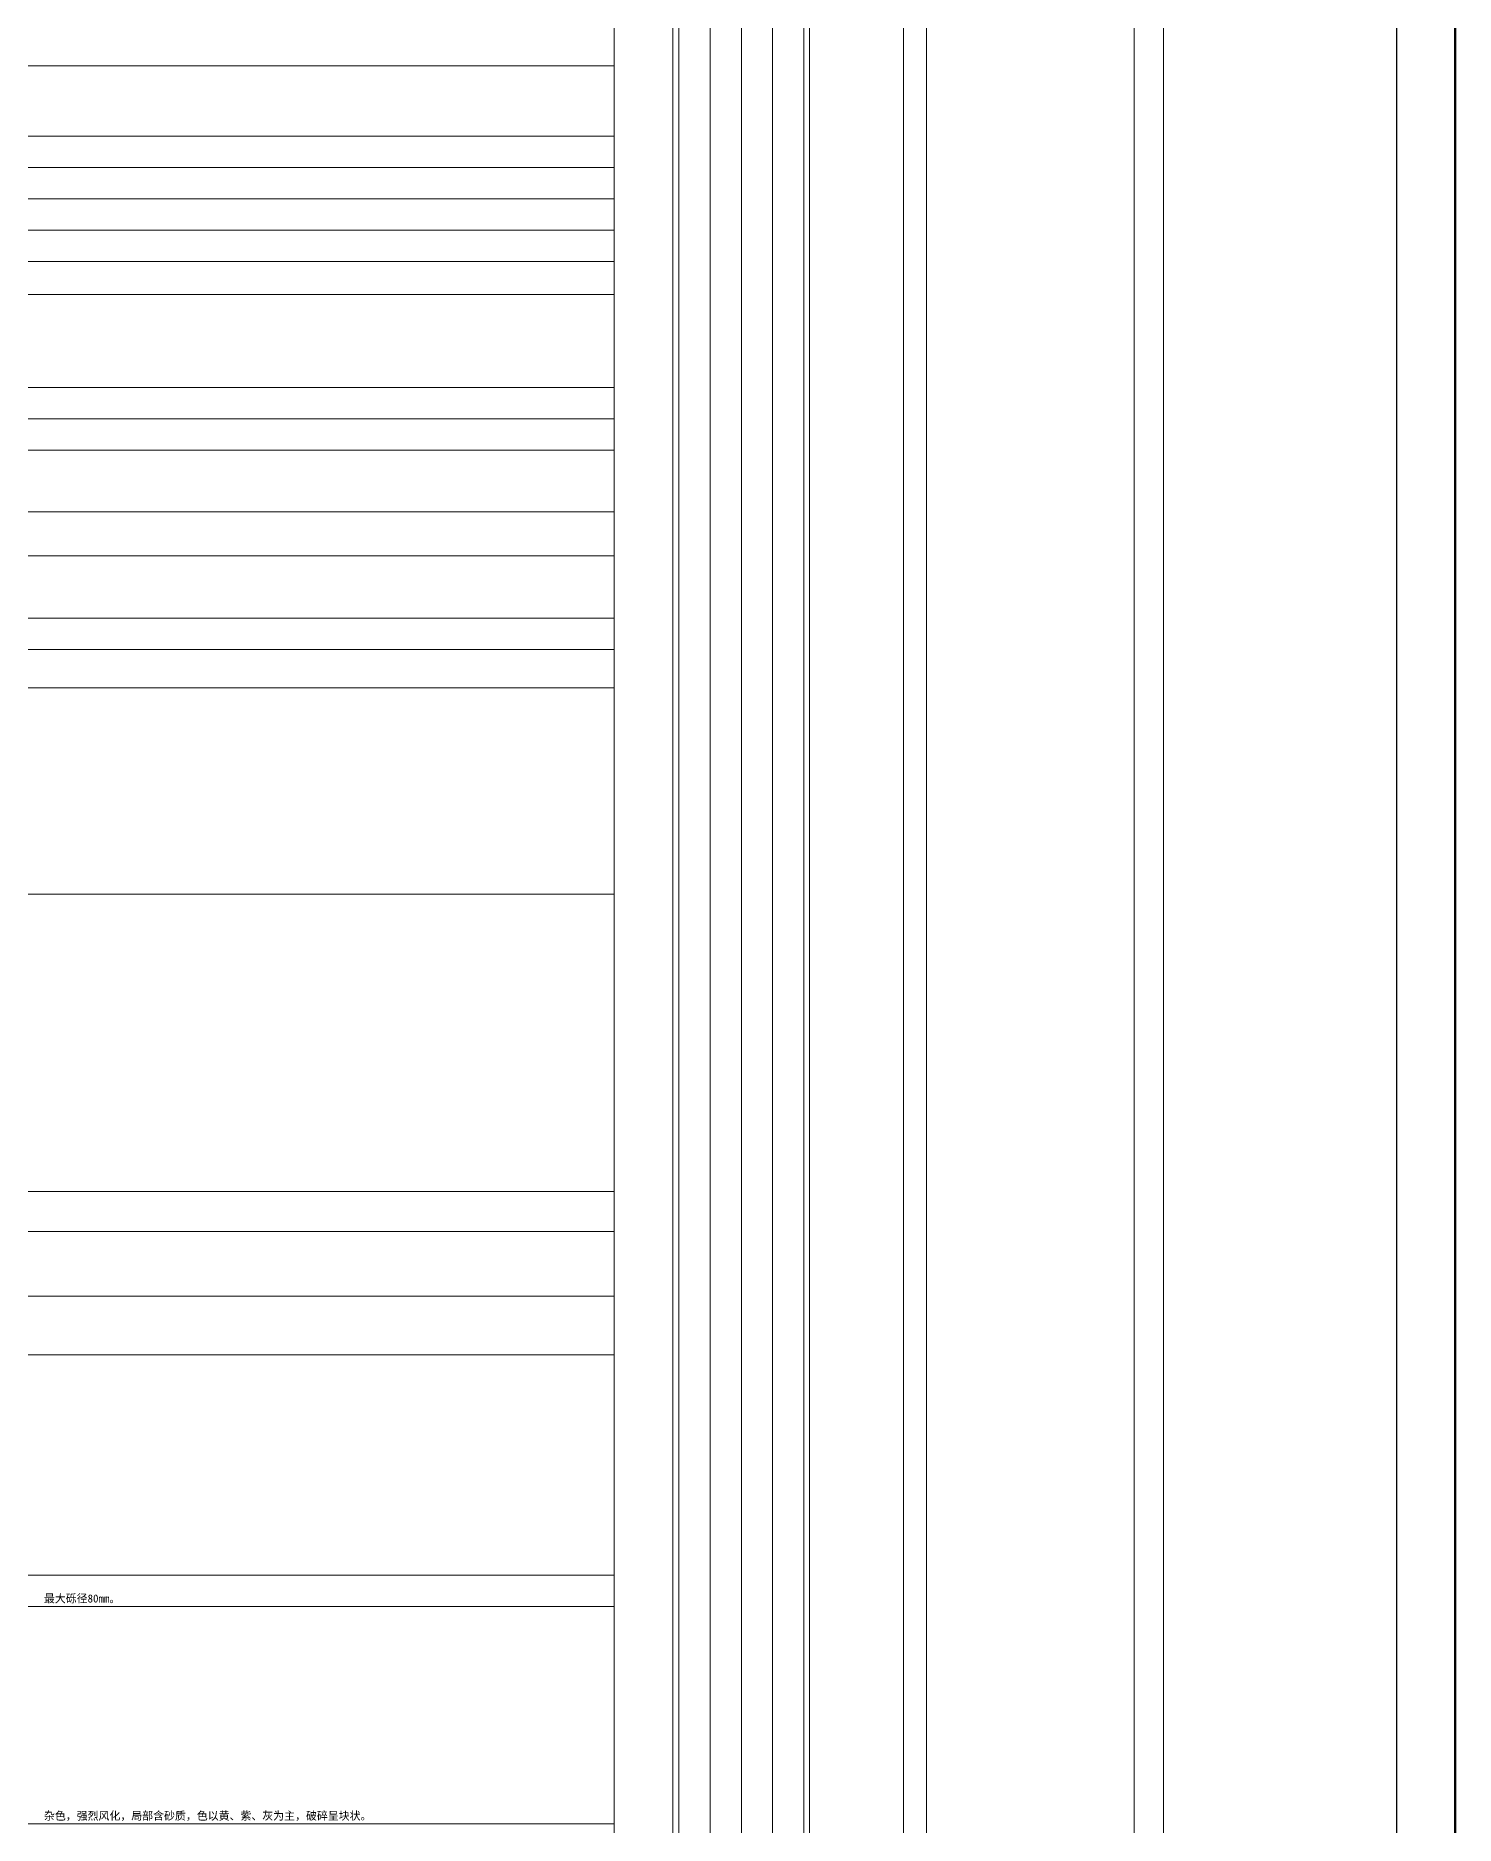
# Model space of a CAD drawing. Header units: inches. Extents: x -27 to 109, y -724 to 26.
# Drawn here: x 36.3 to 108.9, y -156.1 to -64.6 of the extents above; entities that cross this region are included whole.
import ezdxf

# ---------------------------------------------------------------- set-up
doc = ezdxf.new("R2010")
doc.units = ezdxf.units.IN
doc.header["$MEASUREMENT"] = 0
doc.layers.get('0').update_dxf_attribs({"lineweight": 0})
for name, color, linetype, lineweight, true_color in [('自然伽玛', 5, 'Continuous', 0, 0x0000ff), ('自然电位', 1, 'Continuous', 0, 0xff0000), ('视电阻率', 3, 'Continuous', 0, 0x00ff00)]:
    doc.layers.add(name, color=color, linetype=linetype, lineweight=lineweight, true_color=true_color)
doc.styles.add('宋体', font='')
doc.styles.get('宋体').set_extended_font_data('宋体')

msp = doc.modelspace()

# ---------------------------------------------------------------- linework, layer by layer
at = {"lineweight": 100}
msp.add_line((108.882, 26.296), (108.882, -724.212), dxfattribs=at)
at = {"lineweight": 30}
msp.add_line((105.882, 23.296), (105.882, -721.212), dxfattribs=at)
at = {"linetype": 'Continuous', "lineweight": 15}
for p, q in [((65.882, 0.896), (65.882, -693.554)), ((68.882, 0.896), (68.882, -693.554)), ((69.19, 0.896), (69.19, -693.554)), ((69.19, 0.896), (69.19, -693.554)), ((70.79, 0.896), (70.79, -693.554)), ((70.79, 0.896), (70.79, -693.554)), ((72.39, 0.896), (72.39, -693.554)), ((72.39, 0.896), (72.39, -693.554)), ((73.99, 0.896), (73.99, -693.554)), ((73.99, 0.896), (73.99, -693.554)), ((75.59, 0.896), (75.59, -693.554)), ((75.59, 0.896), (75.59, -693.554)), ((75.882, 0.896), (75.882, -693.554)), ((35.882, -66.154), (65.882, -66.154)), ((35.882, -69.754), (65.882, -69.754)), ((35.882, -71.354), (65.882, -71.354)), ((35.882, -72.954), (65.882, -72.954)), ((35.882, -74.554), (65.882, -74.554)), ((35.882, -76.154), (65.882, -76.154)), ((35.882, -77.854), (65.882, -77.854)), ((35.882, -82.604), (65.882, -82.604)), ((35.882, -84.204), (65.882, -84.204)), ((35.882, -85.804), (65.882, -85.804)), ((35.882, -88.954), (65.882, -88.954)), ((35.882, -91.204), (65.882, -91.204)), ((35.882, -94.404), (65.882, -94.404)), ((35.882, -96.004), (65.882, -96.004)), ((35.882, -97.954), (65.882, -97.954)), ((35.882, -108.504), (65.882, -108.504)), ((35.882, -123.704), (65.882, -123.704)), ((35.882, -125.754), (65.882, -125.754)), ((35.882, -129.054), (65.882, -129.054)), ((35.882, -132.054), (65.882, -132.054)), ((35.882, -143.324), (65.882, -143.324)), ((35.882, -144.924), (65.882, -144.924)), ((35.882, -156.034), (65.882, -156.034))]:
    msp.add_line(p, q, dxfattribs=at)
at = {"layer": '自然伽玛', "linetype": 'Continuous', "lineweight": 15}
msp.add_line((105.882, 0.896), (105.882, -693.554), dxfattribs=at)
at = {"layer": '自然电位', "linetype": 'Continuous', "lineweight": 15}
for p, q in [((80.682, 0.896), (80.682, -693.554)), ((93.964, 0.896), (93.964, -693.554))]:
    msp.add_line(p, q, dxfattribs=at)
at = {"layer": '视电阻率', "linetype": 'Continuous', "lineweight": 15}
for p, q in [((81.851, 0.896), (81.851, -693.554)), ((92.466, 0.896), (92.466, -693.554))]:
    msp.add_line(p, q, dxfattribs=at)

# ---------------------------------------------------------------- texts
at = {"style": '宋体'}
for s, p in [('  最大砾径80mm。', (36.182, -144.724)), ('  杂色，强烈风化，局部含砂质，色以黄、紫、灰为主，破碎呈块状。', (36.182, -155.834))]:
    msp.add_text(s, height=0.4092, dxfattribs=at).set_placement(p)

doc.saveas('drawing.dxf')
